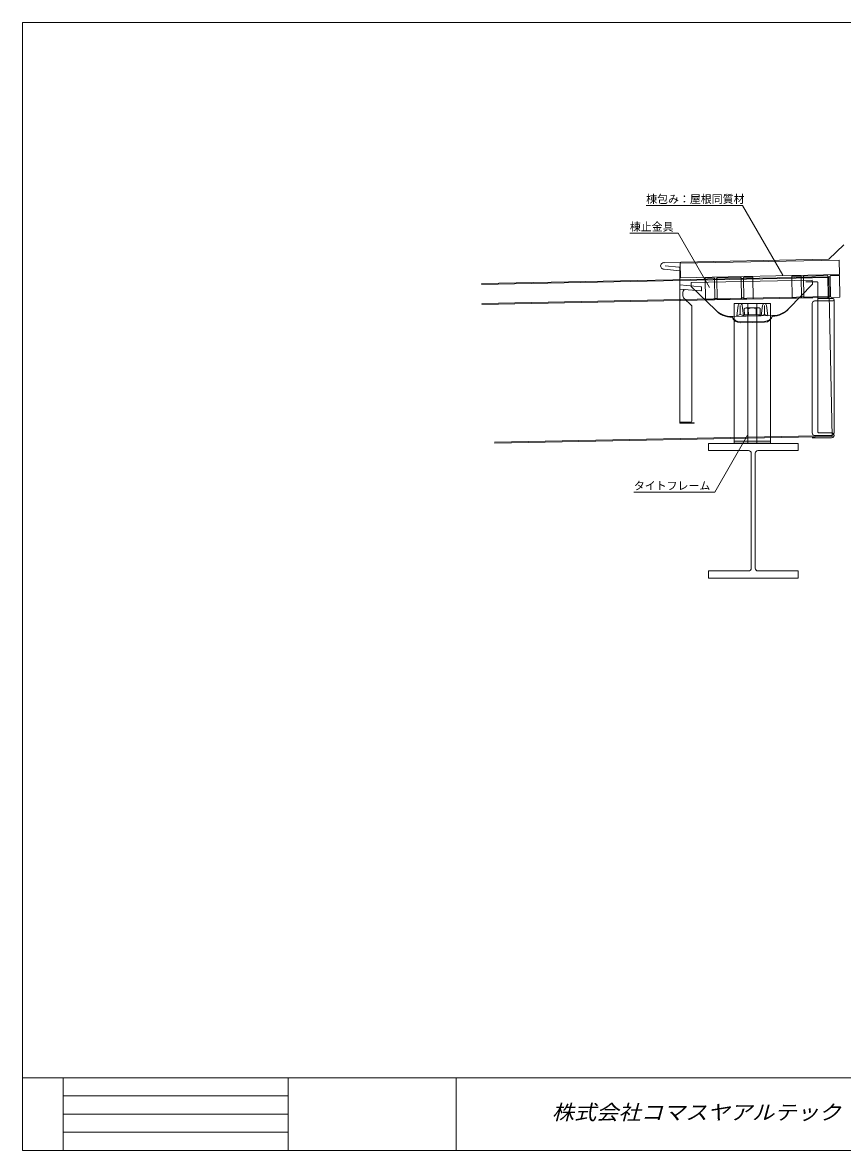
# Model space of a CAD drawing. Units: millimetres at full size, sheet at 1:5; details may follow other scales. Extents: x -3142 to 7368, y -2477 to 957.
# Drawn here: x 1163 to 2177, y -837 to 558 of the extents above; entities that cross this region are included whole.
import ezdxf
from ezdxf.enums import TextEntityAlignment as Align

# ---------------------------------------------------------------- set-up
doc = ezdxf.new("R2010")
doc.units = ezdxf.units.MM
doc.header["$LTSCALE"] = 5
for name, color, linetype, lineweight in [('0-0_0', 7, 'Continuous', 18), ('0-3_LAYER003', 5, 'Continuous', 18), ('0-4_LAYER004', 7, 'Continuous', 18)]:
    doc.layers.add(name, color=color, linetype=linetype, lineweight=lineweight)
doc.styles.add('HG丸ｺﾞｼｯｸM-PRO', font='')
doc.styles.add('ＭＳ ゴシック', font='')
doc.styles.get('HG丸ｺﾞｼｯｸM-PRO').set_extended_font_data('HG丸ｺﾞｼｯｸM-PRO')
doc.styles.get('ＭＳ ゴシック').set_extended_font_data('MS Gothic')

# ---------------------------------------------------------------- blocks, each defined once
blk = doc.blocks.new('GROUP_4(1)')
at = {"layer": '0-3_LAYER003'}
blk.add_lwpolyline([(-229.95, 226.254), (-212.037, 226.612), (-211.137, 181.621), (-229.05, 181.263)], dxfattribs=at)
blk = doc.blocks.new('GROUP_5(1)')
at = {"layer": '0-3_LAYER003'}
blk.add_lwpolyline([(-291.537, 180.013), (-309.45, 179.655), (-310.35, 224.646), (-292.437, 225.004)], dxfattribs=at)
blk = doc.blocks.new('GROUP_9(1)')
at = {"layer": '0-4_LAYER004'}
blk.add_lwpolyline([(-118.627, -393.958), (-303.794, -393.958), (-303.794, -379.145), (-303.794, -393.958), (-303.794, -379.145), (-220.932, -379.145)], dxfattribs=at)
blk = doc.blocks.new('GROUP_10(1)')
at = {"layer": '0-4_LAYER004'}
blk.add_lwpolyline([(-220.932, -131.022), (-303.794, -131.022), (-303.794, -116.208), (-118.627, -116.208), (-118.627, -131.022), (-201.489, -131.022)], dxfattribs=at)
blk = doc.blocks.new('GROUP_11(1)')
at = {"layer": '0-4_LAYER004'}
blk.add_lwpolyline([(-201.489, -379.145), (-118.627, -379.145), (-118.627, -393.958)], dxfattribs=at)

msp = doc.modelspace()

# ---------------------------------------------------------------- linework, layer by layer
at = {"layer": '0-0_0', "color": 4}
for p, q in [((1934.175, 331.854), (2053.218, 331.854)), ((2053.218, 331.854), (2102.972, 245.678)), ((1914.001, 297.545), (1973.802, 297.545)), ((2012.464, 230.58), (1973.802, 297.545)), ((2018.925, -22.682), (2059.355, 47.738)), ((1918.953, -22.682), (2018.925, -22.682))]:
    msp.add_line(p, q, dxfattribs=at)
at = {"layer": '0-0_0', "color": 5}
for p, q in [((2160.123, 265.582), (2178.382, 283.043)), ((1956.814, 261.515), (2160.123, 265.582)), ((1975.608, 251.159), (1956.444, 252.934)), ((1957.608, 257.225), (1974.691, 255.801)), ((1975.608, 254.805), (1975.608, 63.725)), ((1989.57, 236.689), (2139.54, 239.689)), ((2018.581, 241.585), (2019.09, 216.141)), ((2019.345, 240.901), (2020.845, 240.931)), ((2022.089, 216.201), (2021.579, 241.696)), ((2022.314, 242.461), (2050.809, 243.031)), ((2051.575, 242.203), (2052.083, 216.801)), ((2052.338, 241.561), (2053.838, 241.591)), ((2055.083, 216.861), (2054.573, 242.356)), ((2125.686, 243.727), (2126.195, 218.283)), ((2126.449, 243.043), (2127.949, 243.073)), ((2129.194, 218.343), (2128.684, 243.838)), ((2129.419, 244.603), (2157.913, 245.173)), ((2145.39, 237.506), (2131.39, 237.506)), ((2158.68, 244.345), (2159.188, 218.943)), ((2159.443, 243.703), (2160.942, 243.733)), ((2162.187, 219.003), (2161.677, 244.498)), ((1975.608, 233.725), (2001.696, 231.443)), ((1975.608, 228.472), (2001.521, 226.205)), ((1979.608, 224.848), (1979.608, 219.968)), ((2002.608, 230.446), (2002.608, 227.201)), ((2139.64, 234.69), (2110.722, 204.591)), ((2146.39, 236.506), (2146.39, 213.783)), ((1990.608, 207.725), (1980.487, 217.846)), ((2021.325, 216.936), (2019.825, 216.906)), ((2051.348, 216.036), (2022.854, 215.466)), ((2087.911, 210.51), (2042.911, 210.51)), ((2042.911, 38.01), (2042.911, 210.51)), ((2054.318, 217.596), (2052.818, 217.566)), ((2059.911, 38.01), (2059.911, 210.51)), ((2070.911, 38.01), (2070.911, 210.51)), ((2087.911, 210.51), (2087.911, 40.51)), ((2128.429, 219.078), (2126.929, 219.048)), ((2158.453, 218.178), (2129.959, 217.608)), ((2139.39, 210.783), (2139.39, 50.506)), ((2164.89, 213.783), (2142.39, 213.783)), ((2164.89, 216.783), (2146.39, 216.783)), ((2146.39, 213.783), (2146.39, 52.006)), ((2161.422, 219.738), (2159.923, 219.708)), ((2166.39, 215.283), (2166.39, 50.506)), ((1990.608, 207.725), (1990.608, 65.725)), ((2040.42, 194.698), (2090.41, 195.698)), ((2042.92, 194.748), (2087.911, 195.648)), ((2046.411, 195.51), (2047.929, 208.304)), ((2048.175, 196.392), (2046.411, 195.51)), ((2050.411, 208.395), (2050.411, 196.919)), ((2052.647, 196.392), (2054.411, 195.51)), ((2054.411, 195.51), (2052.894, 208.304)), ((2054.396, 196.069), (2076.391, 196.509)), ((2054.411, 196.602), (2054.411, 195.602)), ((2054.416, 195.07), (2076.411, 195.51)), ((2055.421, 204.092), (2055.571, 196.593)), ((2055.571, 196.593), (2075.197, 196.986)), ((2057.854, 205.14), (2072.573, 205.435)), ((2060.327, 204.19), (2060.477, 196.691)), ((2070.14, 204.386), (2070.29, 196.887)), ((2075.047, 204.484), (2075.197, 196.986)), ((2076.411, 195.51), (2077.929, 208.304)), ((2076.411, 196.602), (2076.411, 195.602)), ((2078.175, 196.392), (2076.411, 195.51)), ((2080.411, 208.395), (2080.411, 196.919)), ((2082.647, 196.392), (2084.411, 195.51)), ((2084.411, 195.51), (2082.894, 208.304)), ((2050.558, 187.899), (2080.552, 188.499)), ((2050.578, 186.899), (2080.572, 187.499)), ((2087.911, 38.01), (2087.911, 170.51)), ((1975.608, 63.725), (1988.608, 63.725)), ((1976.608, 62.725), (1993.608, 62.725)), ((2163.39, 44.506), (2139.39, 44.506)), ((2163.39, 47.506), (2142.39, 47.506)), ((2163.39, 50.506), (2147.89, 50.506)), ((2087.911, 40.51), (2042.911, 40.51)), ((2087.911, 38.01), (2042.911, 38.01))]:
    msp.add_line(p, q, dxfattribs=at)
at = {"layer": '0-0_0', "color": 33}
for p, q in [((1976.081, 260.54), (2172.78, 264.474)), ((2172.78, 264.474), (2173.14, 246.478))]:
    msp.add_line(p, q, dxfattribs=at)
at = {"layer": '0-0_0'}
for p, q in [((1730.382, 235.225), (2160.183, 243.822)), ((1730.402, 234.225), (2160.203, 242.822)), ((2160.139, 243.74), (2160.583, 221.561)), ((1730.83, 210.597), (2160.63, 219.193)), ((1730.85, 209.597), (2160.65, 218.194)), ((2164.088, 46.315), (2160.583, 221.561)), ((1746.635, 38.966), (2164.068, 47.315)), ((1746.655, 37.966), (2164.088, 46.315)), ((2064.051, -116.786), (2064.051, 25.422)), ((2069.051, 25.422), (2069.051, -116.786)), ((1163.139, -746.85), (3123.139, -746.85)), ((1213.139, -746.85), (1213.139, -836.85)), ((1491.484, -746.85), (1491.484, -836.85)), ((1699.046, -746.85), (1699.046, -836.85)), ((1213.139, -769.35), (1491.484, -769.35)), ((1213.139, -791.85), (1491.484, -791.85)), ((1213.139, -814.35), (1491.484, -814.35)), ((3123.139, -836.85), (1163.139, -836.85))]:
    msp.add_line(p, q, dxfattribs=at)
msp.add_lwpolyline([(1163.139, -836.85), (1163.139, 558.15), (3123.139, 558.15)], dxfattribs=at)
at = {"layer": '0-0_0', "color": 33}
msp.add_lwpolyline([(1976.081, 260.54), (1976.441, 242.544), (2173.14, 246.478)], dxfattribs=at)
at = {"layer": '0-0_0', "color": 5}
for points in [[(1989.57, 236.689), (2139.54, 239.689), (2139.64, 234.69)], [(1989.57, 236.689), (1989.67, 231.69), (2019.77, 202.772)], [(1975.742, 63.225), (1993.608, 63.225), (1993.608, 62.725)]]:
    msp.add_lwpolyline(points, dxfattribs=at)
for centre, radius, start, end in [((1956.068, 257.118), 4.1, 79.50505, 274.29162), ((1974.608, 254.804), 1, 0.0171, 85.25337), ((2017.83, 241.621), 0.75, 1.1458, 91.14589), ((2019.33, 241.651), 0.75, 181.1458, 271.14589), ((2020.83, 241.681), 0.75, 271.1458, 1.14589), ((2022.329, 241.711), 0.75, 91.1458, 181.14589), ((2050.824, 242.281), 0.75, 1.1458, 91.14589), ((2052.323, 242.311), 0.75, 181.1458, 271.14589), ((2053.823, 242.341), 0.75, 271.1458, 1.14589), ((2055.323, 242.371), 0.75, 91.1458, 181.14589), ((2124.935, 243.763), 0.75, 1.1458, 91.14589), ((2126.434, 243.793), 0.75, 181.1458, 271.14589), ((2127.934, 243.823), 0.75, 271.1458, 1.14589), ((2129.434, 243.853), 0.75, 91.1458, 181.14589), ((2145.39, 236.506), 1, 359.99996, 90.00004), ((2157.928, 244.423), 0.75, 1.1458, 91.14589), ((2159.428, 244.453), 0.75, 181.1458, 271.14589), ((2160.927, 244.483), 0.75, 271.1458, 1.14589), ((2162.427, 244.513), 0.75, 91.1458, 181.14589), ((1982.609, 224.848), 3.001, 84.99926, 179.99935), ((2001.608, 227.201), 1, 264.99846, 359.99855), ((2001.608, 230.446), 1, 359.95051, 84.95056), ((1982.609, 219.968), 3.001, 180.00093, 225.00085), ((2018.34, 216.126), 0.75, 271.1458, 1.14589), ((2019.84, 216.156), 0.75, 91.1458, 181.14589), ((2021.34, 216.186), 0.75, 1.1458, 91.14589), ((2022.839, 216.216), 0.75, 181.1458, 271.14589), ((2050.411, 208.01), 2.5, 6.76359, 173.23641), ((2051.333, 216.786), 0.75, 271.1458, 1.14589), ((2052.833, 216.816), 0.75, 91.1458, 181.14589), ((2054.333, 216.846), 0.75, 1.1458, 91.14589), ((2055.833, 216.876), 0.75, 181.1458, 271.14589), ((2080.411, 208.01), 2.5, 6.76358, 173.23641), ((2125.445, 218.268), 0.75, 271.1458, 1.14589), ((2126.944, 218.298), 0.75, 91.1458, 181.14589), ((2128.444, 218.328), 0.75, 1.1458, 91.14589), ((2129.944, 218.358), 0.75, 181.1458, 271.14589), ((2142.39, 210.783), 3, 89.99996, 180.00004), ((2158.438, 218.928), 0.75, 271.1458, 1.14589), ((2159.938, 218.958), 0.75, 91.1458, 181.14589), ((2161.437, 218.988), 0.75, 1.1458, 91.14589), ((2162.937, 219.018), 0.75, 181.1458, 271.14589), ((2164.89, 215.283), 1.5, 359.99996, 90.00004), ((2164.89, 215.283), 1.5, 269.99996, 360), ((2039.841, 223.663), 28.971, 226.14598, 271.14598), ((2039.903, 220.556), 26.864, 221.45496, 271.14598), ((2050.411, 191.919), 5, 63.43495, 116.56505), ((2057.924, 201.631), 3.51, 46.80012, 135.49183), ((2065.464, 192.748), 12.542, 68.11095, 114.18101), ((2072.644, 201.925), 3.51, 46.80012, 135.49183), ((2080.411, 191.919), 5, 63.43495, 116.56505), ((2080.34, 199.14), 10.643, 271.14598, 341.13002), ((2080.367, 197.747), 10.25, 271.14598, 348.46559), ((2089.893, 221.556), 26.864, 270.55217, 320.837), ((2089.831, 224.663), 28.971, 271.14598, 316.14598), ((2050.373, 197.147), 10.25, 193.82636, 271.14598), ((2050.346, 198.54), 10.643, 201.16194, 271.14597), ((1976.608, 63.725), 1, 180, 270.00004), ((1988.608, 65.725), 2, 269.99996, 360), ((2142.39, 50.506), 3, 180, 270.00004), ((2147.89, 52.006), 1.5, 180, 270.00004), ((2163.39, 50.506), 3, 269.99996, 360), ((2163.39, 47.506), 3, 29.99929, 89.99925), ((2163.39, 47.506), 3, 270.00075, 30.0007)]:
    msp.add_arc(centre, radius, start, end, dxfattribs=at)
at = {"layer": '0-0_0'}
for centre, start, end in [((2060.718, 25.422), 359.99996, 90.00004), ((2072.384, 25.422), 89.99996, 180.00004), ((2060.718, -116.786), 269.99996, 360), ((2072.384, -116.786), 180, 270.00004)]:
    msp.add_arc(centre, 3.333, start, end, dxfattribs=at)

# ---------------------------------------------------------------- block references
at = {"layer": '0-0_0', "xscale": 0.6, "yscale": 0.6}
for name, p in [('GROUP_5(1)', (2193.277, 107.368)), ('GROUP_4(1)', (2193.277, 107.368)), ('GROUP_5(1)', (2300.382, 109.511)), ('GROUP_4(1)', (2300.382, 109.511)), ('GROUP_10(1)', (2193.277, 107.368)), ('GROUP_9(1)', (2193.277, 107.368)), ('GROUP_11(1)', (2193.277, 107.368))]:
    msp.add_blockref(name, p, dxfattribs=at)

# ---------------------------------------------------------------- texts
at = {"layer": '0-0_0', "style": 'ＭＳ ゴシック'}
for s, p in [('棟包み：屋根同質材', (1934.175, 331.854)), ('棟止金具', (1914.001, 297.545)), ('タイトフレーム', (1918.953, -22.682))]:
    msp.add_text(s, height=9.897, dxfattribs=at).set_placement(p, align=Align.BOTTOM_LEFT)
at = {"layer": '0-0_0', "color": 3, "style": 'HG丸ｺﾞｼｯｸM-PRO', "oblique": 15, "width": 1.1}
msp.add_text('株式会社コマスヤアルテック', height=18.33, dxfattribs=at).set_placement((1817.483, -804.35), align=Align.BOTTOM_LEFT)

doc.saveas('drawing.dxf')
